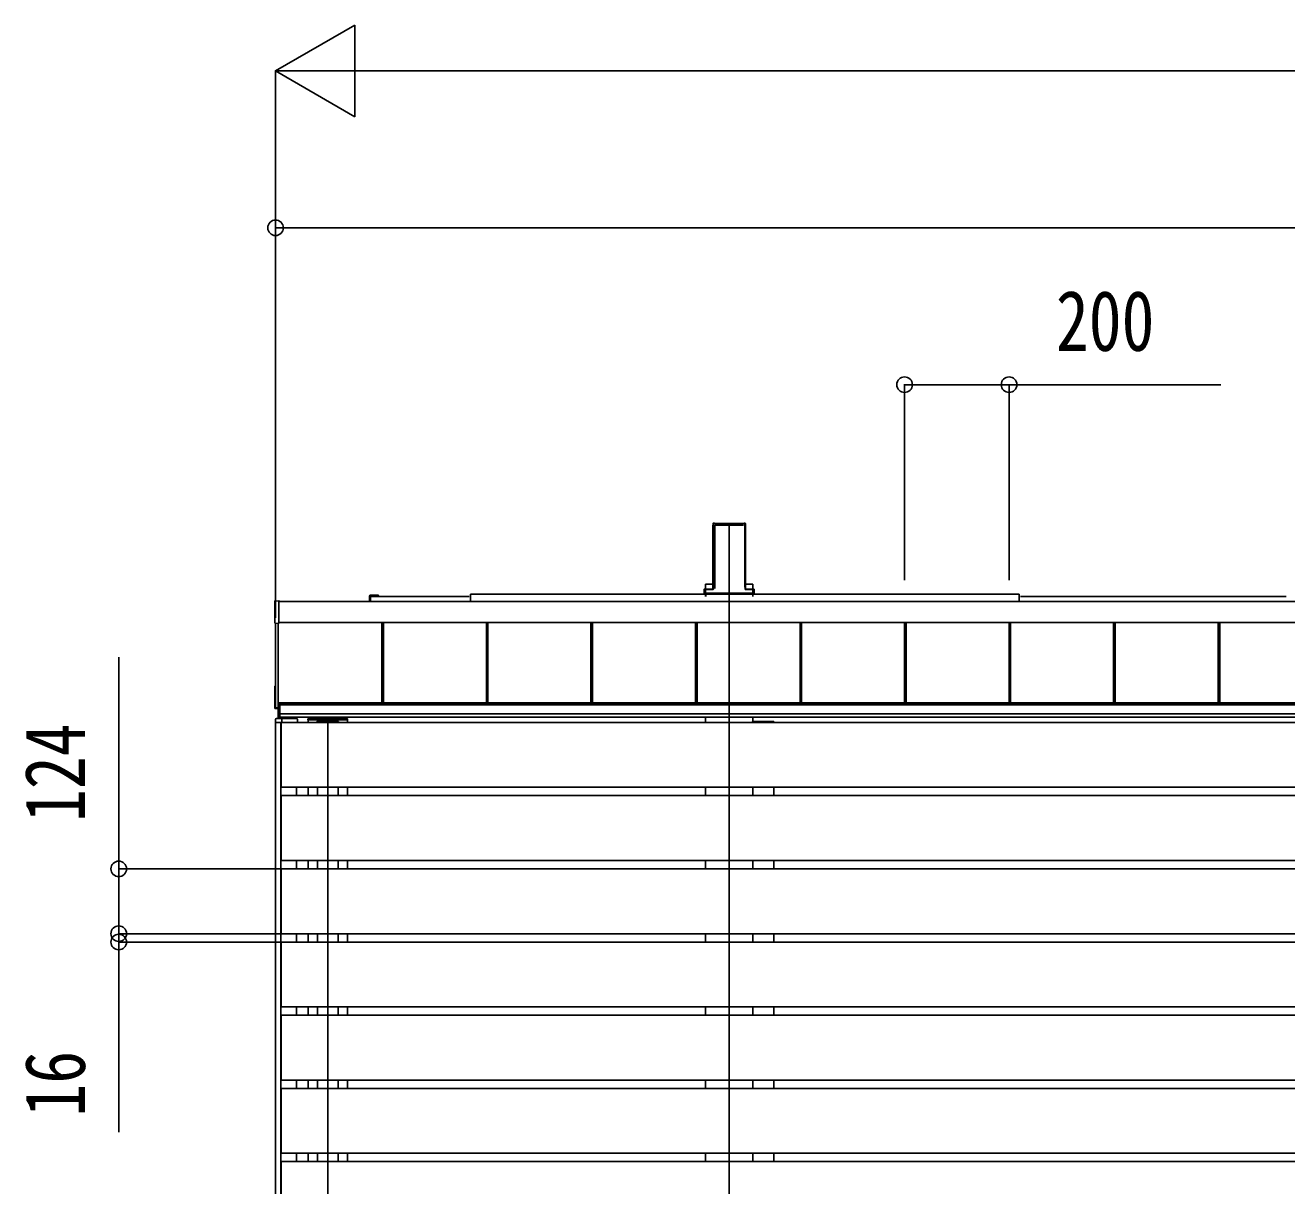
# Model space of a CAD drawing. Units: millimetres, scale not verified. Extents: x -14718 to 14718, y -10397 to 10401.
# Drawn here: x -6472 to -4058, y -3728 to -1508 of the extents above; entities that cross this region are included whole.
import ezdxf
from ezdxf.enums import TextEntityAlignment as Align

# ---------------------------------------------------------------- set-up
doc = ezdxf.new("R2010")
doc.units = ezdxf.units.MM
doc.header["$LTSCALE"] = 50
for name, color, linetype in [('0-4_YKK_12', 2, 'Continuous'), ('0-6_YKK_A1', 4, 'Continuous'), ('0-7_YKK_D', 6, 'Continuous')]:
    doc.layers.add(name, color=color, linetype=linetype)
doc.styles.add('ＭＳ ゴシック', font='')
doc.styles.get('ＭＳ ゴシック').set_extended_font_data('MS Gothic')

msp = doc.modelspace()

# ---------------------------------------------------------------- linework, layer by layer
at = {"layer": '0-4_YKK_12'}
for p, q in [((-5124.91, -6081.6), (-5124.91, -2461.57)), ((-5892.91, -6081.6), (-5892.91, -2834.1))]:
    msp.add_line(p, q, dxfattribs=at)
at = {"layer": '0-6_YKK_A1'}
for p, q in [((-5155.8, -2461.07), (-5156.15, -2466.56)), ((-5155.36, -2461.53), (-5155.8, -2461.07)), ((-5155.31, -2460.6), (-5153.27, -2460.6)), ((-5155.31, -2460.6), (-5154.87, -2461.06)), ((-5152.96, -2460.93), (-5153.27, -2460.6)), ((-5152.96, -2460.93), (-5096.87, -2460.93)), ((-5096.87, -2460.93), (-5096.56, -2460.6)), ((-5096.56, -2460.6), (-5094.52, -2460.6)), ((-5094.96, -2461.06), (-5094.52, -2460.6)), ((-5094.03, -2461.07), (-5094.47, -2461.53)), ((-5094.03, -2461.07), (-5093.68, -2466.56)), ((-5156.16, -2466.92), (-5156.16, -2583.59)), ((-5155.29, -2577.54), (-5155.29, -2462.41)), ((-5154.79, -2462.09), (-5154.79, -2577.22)), ((-5152.41, -2464.07), (-5097.41, -2464.07)), ((-5152.41, -2585.42), (-5152.41, -2464.07)), ((-5095.04, -2577.22), (-5095.04, -2462.09)), ((-5094.54, -2462.41), (-5094.54, -2577.54)), ((-5093.66, -2466.92), (-5093.66, -2583.59)), ((-5170.11, -2577.16), (-5156.16, -2577.16)), ((-5170.11, -2586.49), (-5170.11, -2577.16)), ((-5155.75, -2586.11), (-5155.38, -2580.01)), ((-5154.88, -2580.04), (-5155.25, -2586.14)), ((-5094.58, -2586.14), (-5094.95, -2580.04)), ((-5094.45, -2580.01), (-5094.08, -2586.11)), ((-5079.71, -2577.16), (-5093.66, -2577.16)), ((-5079.71, -2586.49), (-5079.71, -2577.16)), ((-5813.41, -2610.48), (-5813.41, -2600.51)), ((-5810.91, -2598.01), (-5803.37, -2598.01)), ((-5810.91, -2600.51), (-5622.38, -2600.51)), ((-5810.91, -2600.81), (-5810.91, -2610.48)), ((-5797.16, -2600.51), (-5810.61, -2600.51)), ((-5802.46, -2598.01), (-5797.16, -2598.01)), ((-5619.88, -2596.41), (-4569.88, -2596.41)), ((-5619.88, -2596.41), (-5619.88, -2610.51)), ((-5172.79, -2594.83), (-5172.32, -2594.83)), ((-5172.78, -2594.34), (-5172.78, -2594.83)), ((-5172.32, -2594.34), (-5172.32, -2587.46)), ((-5170.32, -2594.34), (-5172.32, -2594.34)), ((-5172.32, -2594.34), (-5172.32, -2594.83)), ((-5170.32, -2594.83), (-5172.32, -2594.83)), ((-5172.29, -2586.49), (-5157.27, -2586.49)), ((-5170.32, -2587.54), (-5170.32, -2594.34)), ((-5156.75, -2587.54), (-5170.32, -2587.54)), ((-5170.32, -2594.34), (-5079.51, -2594.34)), ((-5170.32, -2594.34), (-5170.32, -2594.83)), ((-5170.32, -2594.83), (-5079.51, -2594.83)), ((-5170.11, -2600.51), (-5170.11, -2594.83)), ((-5169.91, -2594.83), (-5169.91, -2600.51)), ((-5168.91, -2594.49), (-5080.91, -2594.49)), ((-5156.18, -2583.94), (-5156.28, -2585.55)), ((-5093.65, -2583.94), (-5093.55, -2585.55)), ((-5093.08, -2587.04), (-5079.51, -2587.04)), ((-5079.51, -2587.54), (-5093.08, -2587.54)), ((-5092.56, -2586.49), (-5077.54, -2586.49)), ((-5079.91, -2594.83), (-5079.91, -2600.51)), ((-5079.71, -2600.51), (-5079.71, -2594.83)), ((-5079.51, -2587.04), (-5079.51, -2587.54)), ((-5079.51, -2594.34), (-5079.51, -2587.54)), ((-5077.51, -2594.34), (-5079.51, -2594.34)), ((-5077.51, -2594.83), (-5079.51, -2594.83)), ((-5079.5, -2594.34), (-5079.5, -2594.83)), ((-5077.51, -2587.46), (-5077.51, -2594.34)), ((-5077.51, -2594.34), (-5077.51, -2594.83)), ((-5077.04, -2594.83), (-5077.51, -2594.83)), ((-5077.04, -2594.34), (-5077.04, -2594.83)), ((-4569.88, -2596.41), (-4569.88, -2610.51)), ((-4567.38, -2600.51), (-4059.38, -2600.51)), ((-5994.41, -2650.93), (-5994.41, -2609.9)), ((-5986.41, -2610.48), (-987.71, -2610.48)), ((-5986.41, -2652.2), (-5993.95, -2651.74)), ((-5992.91, -2813.54), (-5992.91, -2651.8)), ((-5987.91, -2831.57), (-5987.91, -2652.1)), ((-5986.41, -2650.43), (-989.41, -2650.43)), ((-5986.41, -2650.66), (-989.41, -2650.66)), ((-5986.41, -2651.7), (-5986.41, -2652.2)), ((-5789.41, -2804.3), (-5789.41, -2650.66)), ((-5789.01, -2804.3), (-5789.01, -2650.66)), ((-5786.41, -2804.3), (-5786.41, -2650.66)), ((-5589.41, -2804.3), (-5589.41, -2650.66)), ((-5586.81, -2804.3), (-5586.81, -2650.66)), ((-5586.41, -2804.3), (-5586.41, -2650.66)), ((-5389.41, -2804.3), (-5389.41, -2650.66)), ((-5386.81, -2804.3), (-5386.81, -2650.66)), ((-5386.41, -2804.3), (-5386.41, -2650.66)), ((-5189.41, -2804.3), (-5189.41, -2650.66)), ((-5186.81, -2804.3), (-5186.81, -2650.66)), ((-5186.41, -2804.3), (-5186.41, -2650.66)), ((-4989.41, -2804.3), (-4989.41, -2650.66)), ((-4986.81, -2804.3), (-4986.81, -2650.66)), ((-4986.41, -2804.3), (-4986.41, -2650.66)), ((-4789.41, -2804.3), (-4789.41, -2650.66)), ((-4786.81, -2804.3), (-4786.81, -2650.66)), ((-4786.41, -2804.3), (-4786.41, -2650.66)), ((-4589.41, -2804.3), (-4589.41, -2650.66)), ((-4586.81, -2804.3), (-4586.81, -2650.66)), ((-4586.41, -2804.3), (-4586.41, -2650.66)), ((-4389.41, -2804.3), (-4389.41, -2650.66)), ((-4386.81, -2804.3), (-4386.81, -2650.66)), ((-4386.41, -2804.3), (-4386.41, -2650.66)), ((-4189.41, -2804.3), (-4189.41, -2650.66)), ((-4186.81, -2804.3), (-4186.81, -2650.66)), ((-4186.41, -2804.3), (-4186.41, -2650.66)), ((-5994.41, -2813.92), (-5994.41, -2772.89)), ((-5993.95, -2772.4), (-5992.91, -2772.33)), ((-5987.91, -2815.09), (-5993.95, -2814.72)), ((-5992.91, -2813.54), (-5987.91, -2813.54)), ((-5987.91, -2804.04), (-5984.41, -2804.04)), ((-5984.41, -2804.3), (-987.71, -2804.3)), ((-5984.41, -2806.31), (-987.71, -2806.31)), ((-5984.41, -2808.11), (-987.71, -2808.11)), ((-5984.41, -2808.11), (-987.71, -2808.11)), ((-5992.91, -2841.6), (-5992.91, -2835.1)), ((-5992.91, -5205.6), (-5992.91, -2841.6)), ((-5992.91, -2841.6), (-5952.91, -2841.6)), ((-5991.91, -2841.6), (-5992.91, -2841.6)), ((-5991.91, -2834.1), (-5982.01, -2834.1)), ((-5984.41, -2826.48), (-5987.91, -2826.48)), ((-5987.91, -2833.09), (-5984.41, -2833.09)), ((-5984.41, -2825.08), (-987.71, -2825.08)), ((-5984.41, -2831.57), (-987.71, -2831.57)), ((-5982.91, -5205.6), (-5982.91, -2841.6)), ((-5982.41, -2841.6), (-993.41, -2841.6)), ((-5982.41, -2841.6), (-5982.41, -2965.6)), ((-5980.01, -2834.1), (-5982.01, -2834.1)), ((-5979.61, -2841.6), (-5980.61, -2841.6)), ((-5980.01, -2834.1), (-5952.01, -2834.1)), ((-5930.91, -2836.6), (-5930.83, -2835.05)), ((-5930.91, -2836.6), (-5854.91, -2836.6)), ((-5930.41, -2836.6), (-5930.41, -2841.6)), ((-5930.41, -2836.6), (-5855.41, -2836.6)), ((-5929.83, -2834.1), (-5855.99, -2834.1)), ((-5872.41, -2841.6), (-5913.41, -2841.6)), ((-5912.91, -2841.6), (-5872.91, -2841.6)), ((-5872.41, -2841.6), (-5872.41, -2839.6)), ((-5855.41, -2836.6), (-5855.41, -2841.6)), ((-5854.99, -2835.05), (-5854.91, -2836.6)), ((-5170.11, -2841.6), (-5170.11, -2831.57)), ((-5039.21, -2841.6), (-5080.21, -2841.6)), ((-5079.71, -2841.6), (-5079.71, -2831.57)), ((-5079.71, -2841.6), (-5039.71, -2841.6)), ((-5039.21, -2841.6), (-5039.21, -2839.6)), ((-5982.41, -2965.6), (-993.41, -2965.6)), ((-5952.91, -2981.6), (-5952.91, -2965.6)), ((-5930.41, -2965.6), (-5930.41, -2981.6)), ((-5912.91, -2965.6), (-5912.91, -2981.6)), ((-5872.91, -2965.6), (-5872.91, -2981.6)), ((-5855.41, -2965.6), (-5855.41, -2981.6)), ((-5170.11, -2981.6), (-5170.11, -2965.6)), ((-5079.71, -2981.6), (-5079.71, -2965.6)), ((-5079.71, -2965.6), (-5079.71, -2981.6)), ((-5039.71, -2965.6), (-5039.71, -2981.6)), ((-5982.41, -2981.6), (-993.41, -2981.6)), ((-5982.41, -2981.6), (-5982.41, -3105.6)), ((-5982.41, -3105.6), (-993.41, -3105.6)), ((-5952.91, -3121.6), (-5952.91, -3105.6)), ((-5930.41, -3105.6), (-5930.41, -3121.6)), ((-5912.91, -3105.6), (-5912.91, -3121.6)), ((-5872.91, -3105.6), (-5872.91, -3121.6)), ((-5855.41, -3105.6), (-5855.41, -3121.6)), ((-5170.11, -3121.6), (-5170.11, -3105.6)), ((-5079.71, -3121.6), (-5079.71, -3105.6)), ((-5079.71, -3105.6), (-5079.71, -3121.6)), ((-5039.71, -3105.6), (-5039.71, -3121.6)), ((-5982.41, -3121.6), (-993.41, -3121.6)), ((-5982.41, -3121.6), (-5982.41, -3245.6)), ((-5982.41, -3245.6), (-993.41, -3245.6)), ((-5952.91, -3261.6), (-5952.91, -3245.6)), ((-5930.41, -3245.6), (-5930.41, -3261.6)), ((-5912.91, -3245.6), (-5912.91, -3261.6)), ((-5872.91, -3245.6), (-5872.91, -3261.6)), ((-5855.41, -3245.6), (-5855.41, -3261.6)), ((-5170.11, -3261.6), (-5170.11, -3245.6)), ((-5079.71, -3261.6), (-5079.71, -3245.6)), ((-5079.71, -3245.6), (-5079.71, -3261.6)), ((-5039.71, -3245.6), (-5039.71, -3261.6)), ((-5982.41, -3261.6), (-993.41, -3261.6)), ((-5982.41, -3261.6), (-5982.41, -3385.6)), ((-5982.41, -3385.6), (-993.41, -3385.6)), ((-5982.41, -3401.6), (-993.41, -3401.6)), ((-5982.41, -3401.6), (-5982.41, -3525.6)), ((-5952.91, -3401.6), (-5952.91, -3385.6)), ((-5930.41, -3385.6), (-5930.41, -3401.6)), ((-5912.91, -3385.6), (-5912.91, -3401.6)), ((-5872.91, -3385.6), (-5872.91, -3401.6)), ((-5855.41, -3385.6), (-5855.41, -3401.6)), ((-5170.11, -3401.6), (-5170.11, -3385.6)), ((-5079.71, -3401.6), (-5079.71, -3385.6)), ((-5079.71, -3385.6), (-5079.71, -3401.6)), ((-5039.71, -3385.6), (-5039.71, -3401.6)), ((-5982.41, -3525.6), (-993.41, -3525.6)), ((-5982.41, -3541.6), (-993.41, -3541.6)), ((-5982.41, -3541.6), (-5982.41, -3665.6)), ((-5952.91, -3541.6), (-5952.91, -3525.6)), ((-5930.41, -3525.6), (-5930.41, -3541.6)), ((-5912.91, -3525.6), (-5912.91, -3541.6)), ((-5872.91, -3525.6), (-5872.91, -3541.6)), ((-5855.41, -3525.6), (-5855.41, -3541.6)), ((-5170.11, -3541.6), (-5170.11, -3525.6)), ((-5079.71, -3541.6), (-5079.71, -3525.6)), ((-5079.71, -3525.6), (-5079.71, -3541.6)), ((-5039.71, -3525.6), (-5039.71, -3541.6)), ((-5982.41, -3665.6), (-993.41, -3665.6)), ((-5952.91, -3681.6), (-5952.91, -3665.6)), ((-5930.41, -3665.6), (-5930.41, -3681.6)), ((-5912.91, -3665.6), (-5912.91, -3681.6)), ((-5872.91, -3665.6), (-5872.91, -3681.6)), ((-5855.41, -3665.6), (-5855.41, -3681.6)), ((-5170.11, -3681.6), (-5170.11, -3665.6)), ((-5079.71, -3681.6), (-5079.71, -3665.6)), ((-5079.71, -3665.6), (-5079.71, -3681.6)), ((-5039.71, -3665.6), (-5039.71, -3681.6)), ((-5982.41, -3681.6), (-993.41, -3681.6)), ((-5982.41, -3681.6), (-5982.41, -3805.6))]:
    msp.add_line(p, q, dxfattribs=at)
for points in [[(-5172.79, -2586.99), (-5172.79, -2594.34), (-5172.32, -2594.34)], [(-5170.32, -2587.54), (-5170.32, -2587.04), (-5156.75, -2587.04)], [(-5077.04, -2586.99), (-5077.04, -2594.34), (-5077.51, -2594.34)], [(-5993.95, -2609.41), (-5986.41, -2608.95), (-5986.41, -2609.44), (-5986.41, -2651.7)], [(-5987.91, -2804.04), (-5987.91, -2826.48), (-5987.91, -2833.09)], [(-5984.91, -2804.04), (-5984.91, -2826.48), (-5984.91, -2833.09)], [(-5984.41, -2804.04), (-5984.41, -2826.48), (-5984.41, -2833.09)], [(-5981.01, -2835.04), (-5980.61, -2841.6), (-5981.61, -2841.6), (-5991.91, -2841.6)], [(-5951.01, -2835.04), (-5950.61, -2841.6), (-5951.61, -2841.6), (-5979.61, -2841.6)], [(-5913.41, -2841.6), (-5913.41, -2839.6), (-5872.41, -2839.6)], [(-5080.21, -2841.6), (-5080.21, -2839.6), (-5039.21, -2839.6)]]:
    msp.add_lwpolyline(points, dxfattribs=at)
for centre, radius, start, end in [((-5810.91, -2600.51), 2.5, 90, 180), ((-5810.61, -2600.81), 0.3, 90, 180), ((-5803.37, -2598.21), 0.2, 23.57818, 90), ((-5802.91, -2598.01), 0.3, 203.57818, 336.42182), ((-5802.46, -2598.21), 0.2, 90, 156.42182), ((-5797.16, -2599.26), 1.25, 270, 90), ((-5171.82, -2587.46), 0.501, 90.24971, 179.75029), ((-5078.01, -2587.46), 0.501, 0.24971, 89.75029), ((-5993.92, -2609.9), 0.497, 93.16944, 179.94772), ((-5993.54, -2650.96), 0.873, 177.74142, 242.53793), ((-5993.92, -2772.89), 0.497, 93.16944, 179.94772), ((-5993.54, -2813.95), 0.873, 177.74142, 242.53793), ((-5991.91, -2835.1), 1, 90, 180), ((-5982.01, -2835.1), 1, 3.5, 90), ((-5952.01, -2835.1), 1, 3.5, 90), ((-5929.83, -2835.1), 1, 90, 177), ((-5855.99, -2835.1), 1, 3, 90)]:
    msp.add_arc(centre, radius, start, end, dxfattribs=at)
for centre, major_axis, ratio, start_param, end_param in [((-5155.3, -2461.1), (0.346, -0.364), 0.996462, 2.3838095, 3.8892836), ((-5155.59, -2464.57), (0.22, 3.04), 0.070684, 5.5043854, 6.2286971), ((-5155.09, -2464.59), (0.22, 3.54), 0.060877, 5.5025319, 6.2268436), ((-5094.74, -2464.59), (-0.22, 3.54), 0.060877, 0.0563417, 0.7806534), ((-5094.24, -2464.57), (-0.22, 3.04), 0.070684, 0.0544883, 0.7787999), ((-5094.53, -2461.1), (-0.346, -0.364), 0.996462, 2.3939017, 3.8993758), ((-5156.12, -2466.56), (0.031, 0.5), 0.061627, 1.5746234, 2.3600215), ((-5093.71, -2466.56), (-0.031, 0.5), 0.061627, 3.9231638, 4.7085619), ((-5155.59, -2580.01), (0.22, 3.5), 0.061627, 4.716216, 5.5016142), ((-5155.09, -2580.04), (0.22, 4), 0.053972, 4.7153191, 5.5007173), ((-5094.74, -2580.04), (-0.22, 4), 0.053972, 0.782468, 1.5678662), ((-5094.24, -2580.01), (-0.22, 3.5), 0.061627, 0.7815711, 1.5669693), ((-5172.28, -2586.99), (0.355, -0.355), 0.99628, 2.358058, 3.9251274), ((-5170.32, -2587.45), (2, 0), 0.045872, 3.2026792, 4.712389), ((-5170.32, -2586.95), (1.5, 0), 0.061163, 3.2026792, 4.712389), ((-5157.28, -2585.49), (0.691, -0.728), 0.996462, 5.5254021, 7.0308762), ((-5156.75, -2586.04), (-0.693, 0.73), 0.992955, 2.3838095, 3.8892836), ((-5156.75, -2586.04), (1.04, -1.09), 0.996462, 5.5254021, 7.0308762), ((-5156.21, -2583.94), (0.031, 0.5), 0.061627, 4.716216, 5.5016142), ((-5093.08, -2586.04), (-1.04, -1.09), 0.996462, 5.5354944, 7.0409685), ((-5093.08, -2586.04), (0.693, 0.73), 0.992955, 2.3939017, 3.8993758), ((-5093.62, -2583.94), (-0.031, 0.5), 0.061627, 0.7815711, 1.5669693), ((-5092.55, -2585.49), (-0.691, -0.728), 0.996462, 5.5354944, 7.0409685), ((-5079.51, -2586.95), (1.5, 0), 0.061163, 4.712389, 6.2220988), ((-5079.51, -2587.45), (2, 0), 0.045872, 4.712389, 6.2220988), ((-5077.55, -2586.99), (-0.355, -0.355), 0.99628, 2.358058, 3.9251274)]:
    msp.add_ellipse(centre, major_axis=major_axis, ratio=ratio, start_param=start_param, end_param=end_param, dxfattribs=at)
at = {"layer": '0-7_YKK_D'}
for p, q in [((-5992.91, -1595.51), (-5841.36, -1508.01)), ((-5841.36, -1683.01), (-5841.36, -1508.01)), ((-5992.91, -2641.53), (-5992.91, -1594.51)), ((-5992.91, -1595.51), (-5841.36, -1683.01)), ((-5992.91, -1595.51), (-5689.81, -1595.51)), ((-5817.91, -1595.51), (245.09, -1595.51)), ((-5992.91, -2640.95), (-5992.91, -1894.51)), ((-982.91, -1895.51), (-5992.91, -1895.51)), ((-4789.41, -2569.47), (-4789.41, -2194.51)), ((-4589.41, -2569.47), (-4589.41, -2194.51)), ((-5983.41, -3121.6), (-6293.91, -3121.6)), ((-6292.91, -3245.6), (-6292.91, -3186.1)), ((-5983.41, -3245.6), (-6293.91, -3245.6)), ((-5983.41, -3245.6), (-6293.91, -3245.6)), ((-6292.91, -3245.6), (-6292.91, -3261.6)), ((-5983.41, -3261.6), (-6293.91, -3261.6)), ((-6292.91, -3261.6), (-6292.91, -3625.4))]:
    msp.add_line(p, q, dxfattribs=at)
for points in [[(-4789.41, -2195.51), (-4589.41, -2195.51), (-4184.31, -2195.51)], [(-6292.91, -3245.6), (-6292.91, -3121.6), (-6292.91, -2716.5)]]:
    msp.add_lwpolyline(points, dxfattribs=at)
for centre in [(-5992.91, -1895.51), (-4789.41, -2195.51), (-4589.41, -2195.51), (-6292.91, -3121.6), (-6292.91, -3245.6), (-6292.91, -3245.6), (-6292.91, -3261.6)]:
    msp.add_circle(centre, 14.88, dxfattribs=at)

# ---------------------------------------------------------------- texts
at = {"layer": '0-7_YKK_D', "style": 'ＭＳ ゴシック', "width": 0.8}
msp.add_text('200', height=115.5, dxfattribs=at).set_placement((-4499.91, -2165.51), align=Align.BOTTOM_LEFT)
for s, p in [('124', (-6322.91, -3032.1)), ('16', (-6322.91, -3595.4))]:
    msp.add_text(s, height=115.5, rotation=90, dxfattribs=at).set_placement(p, align=Align.BOTTOM_LEFT)

doc.saveas('drawing.dxf')
